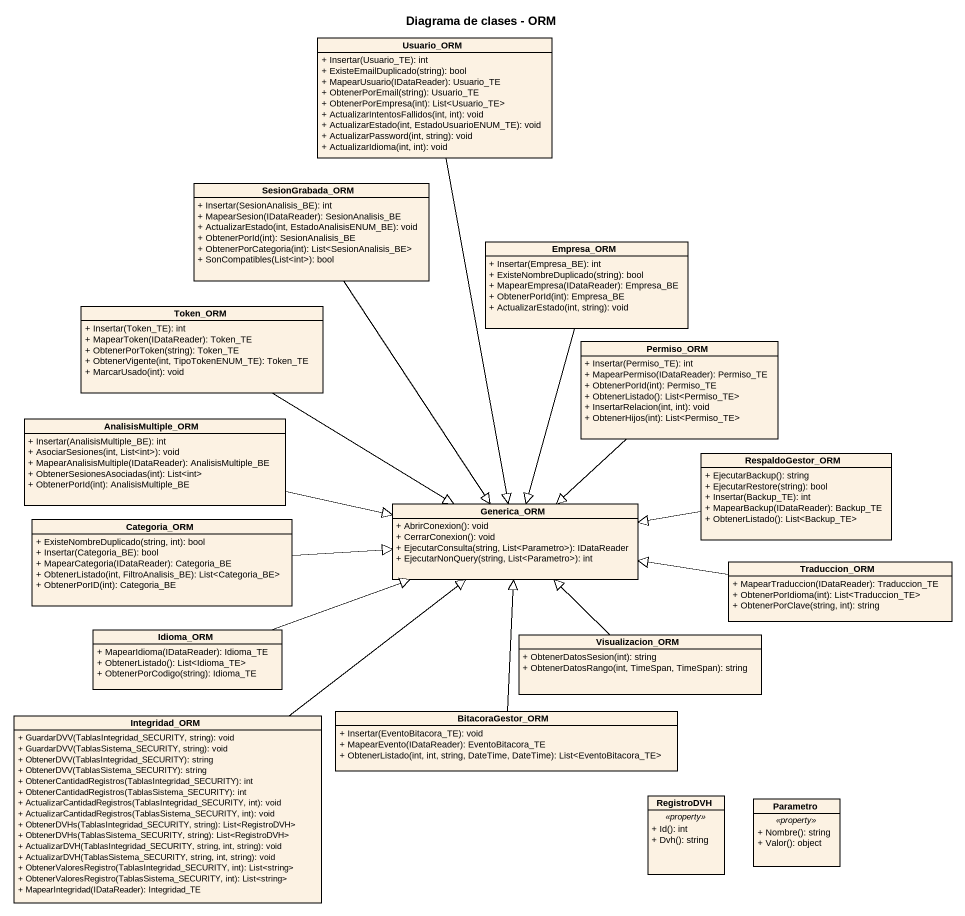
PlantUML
@startuml
title Diagrama de clases - ORM
hide circle
hide empty members
skinparam classAttributeIconSize 0
class Usuario_ORM {
  + Insertar(Usuario_TE): int
  + ExisteEmailDuplicado(string): bool
  + MapearUsuario(IDataReader): Usuario_TE
  + ObtenerPorEmail(string): Usuario_TE
  + ObtenerPorEmpresa(int): List<Usuario_TE>
  + ActualizarIntentosFallidos(int, int): void
  + ActualizarEstado(int, EstadoUsuarioENUM_TE): void
  + ActualizarPassword(int, string): void
  + ActualizarIdioma(int, int): void
}
class SesionGrabada_ORM {
  + Insertar(SesionAnalisis_BE): int
  + MapearSesion(IDataReader): SesionAnalisis_BE
  + ActualizarEstado(int, EstadoAnalisisENUM_BE): void
  + ObtenerPorId(int): SesionAnalisis_BE
  + ObtenerPorCategoria(int): List<SesionAnalisis_BE>
  + SonCompatibles(List<int>): bool
}
class Empresa_ORM {
  + Insertar(Empresa_BE): int
  + ExisteNombreDuplicado(string): bool
  + MapearEmpresa(IDataReader): Empresa_BE
  + ObtenerPorId(int): Empresa_BE
  + ActualizarEstado(int, string): void
}
class Token_ORM {
  + Insertar(Token_TE): int
  + MapearToken(IDataReader): Token_TE
  + ObtenerPorToken(string): Token_TE
  + ObtenerVigente(int, TipoTokenENUM_TE): Token_TE
  + MarcarUsado(int): void
}
class Permiso_ORM {
  + Insertar(Permiso_TE): int
  + MapearPermiso(IDataReader): Permiso_TE
  + ObtenerPorId(int): Permiso_TE
  + ObtenerListado(): List<Permiso_TE>
  + InsertarRelacion(int, int): void
  + ObtenerHijos(int): List<Permiso_TE>
}
class AnalisisMultiple_ORM {
  + Insertar(AnalisisMultiple_BE): int
  + AsociarSesiones(int, List<int>): void
  + MapearAnalisisMultiple(IDataReader): AnalisisMultiple_BE
  + ObtenerSesionesAsociadas(int): List<int>
  + ObtenerPorId(int): AnalisisMultiple_BE
}
class RespaldoGestor_ORM {
  + EjecutarBackup(): string
  + EjecutarRestore(string): bool
  + Insertar(Backup_TE): int
  + MapearBackup(IDataReader): Backup_TE
  + ObtenerListado(): List<Backup_TE>
}
class Generica_ORM {
  + AbrirConexion(): void
  + CerrarConexion(): void
  + EjecutarConsulta(string, List<Parametro>): IDataReader
  + EjecutarNonQuery(string, List<Parametro>): int
}
class Categoria_ORM {
  + ExisteNombreDuplicado(string, int): bool
  + Insertar(Categoria_BE): bool
  + MapearCategoria(IDataReader): Categoria_BE
  + ObtenerListado(int, FiltroAnalisis_BE): List<Categoria_BE>
  + ObtenerPorID(int): Categoria_BE
}
class Traduccion_ORM {
  + MapearTraduccion(IDataReader): Traduccion_TE
  + ObtenerPorIdioma(int): List<Traduccion_TE>
  + ObtenerPorClave(string, int): string
}
class Idioma_ORM {
  + MapearIdioma(IDataReader): Idioma_TE
  + ObtenerListado(): List<Idioma_TE>
  + ObtenerPorCodigo(string): Idioma_TE
}
class Visualizacion_ORM {
  + ObtenerDatosSesion(int): string
  + ObtenerDatosRango(int, TimeSpan, TimeSpan): string
}
class Integridad_ORM {
  + GuardarDVV(TablasIntegridad_SECURITY, string): void
  + GuardarDVV(TablasSistema_SECURITY, string): void
  + ObtenerDVV(TablasIntegridad_SECURITY): string
  + ObtenerDVV(TablasSistema_SECURITY): string
  + ObtenerCantidadRegistros(TablasIntegridad_SECURITY): int
  + ObtenerCantidadRegistros(TablasSistema_SECURITY): int
  + ActualizarCantidadRegistros(TablasIntegridad_SECURITY, int): void
  + ActualizarCantidadRegistros(TablasSistema_SECURITY, int): void
  + ObtenerDVHs(TablasIntegridad_SECURITY, string): List<RegistroDVH>
  + ObtenerDVHs(TablasSistema_SECURITY, string): List<RegistroDVH>
  + ActualizarDVH(TablasIntegridad_SECURITY, string, int, string): void
  + ActualizarDVH(TablasSistema_SECURITY, string, int, string): void
  + ObtenerValoresRegistro(TablasIntegridad_SECURITY, int): List<string>
  + ObtenerValoresRegistro(TablasSistema_SECURITY, int): List<string>
  + MapearIntegridad(IDataReader): Integridad_TE
}
class BitacoraGestor_ORM {
  + Insertar(EventoBitacora_TE): void
  + MapearEvento(IDataReader): EventoBitacora_TE
  + ObtenerListado(int, int, string, DateTime, DateTime): List<EventoBitacora_TE>
}
class RegistroDVH {
  .. <<property>> ..
  + Id(): int
  + Dvh(): string
}
class Parametro {
  .. <<property>> ..
  + Nombre(): string
  + Valor(): object
}
Usuario_ORM --|> Generica_ORM
SesionGrabada_ORM --|> Generica_ORM
Empresa_ORM --|> Generica_ORM
Token_ORM --|> Generica_ORM
Permiso_ORM --|> Generica_ORM
AnalisisMultiple_ORM -right-|> Generica_ORM
RespaldoGestor_ORM -left-|> Generica_ORM
Categoria_ORM -right-|> Generica_ORM
Traduccion_ORM -left-|> Generica_ORM
Idioma_ORM -right-|> Generica_ORM
Visualizacion_ORM -up-|> Generica_ORM
Integridad_ORM -up-|> Generica_ORM
BitacoraGestor_ORM -up-|> Generica_ORM
@enduml
